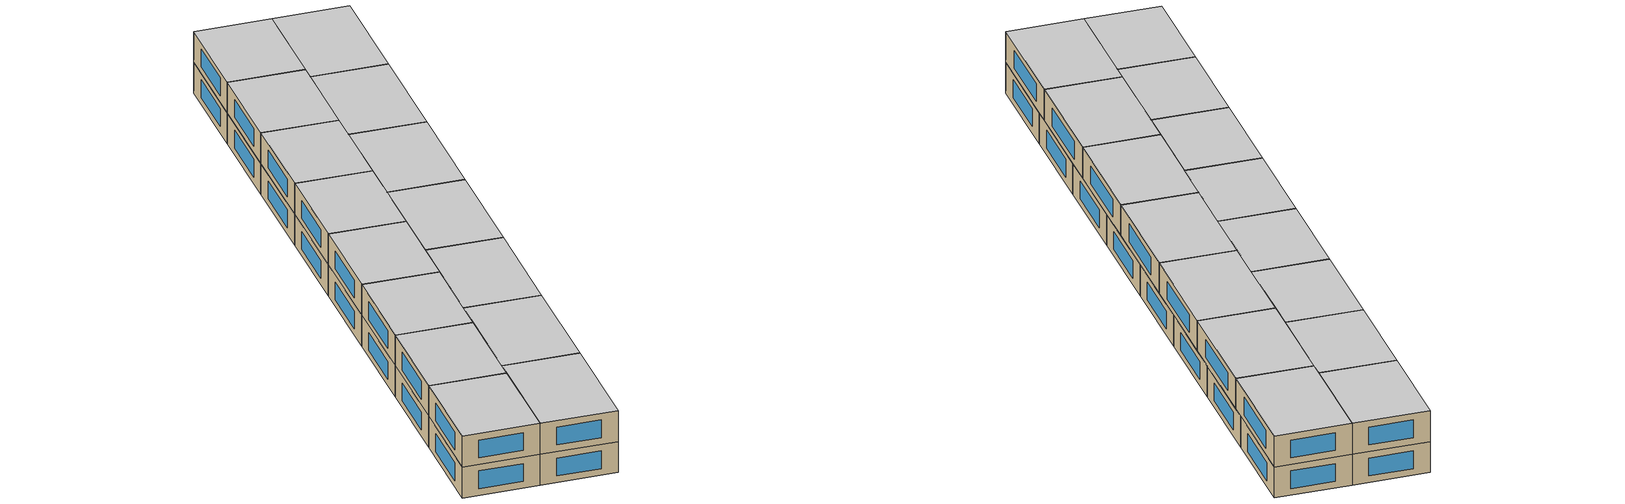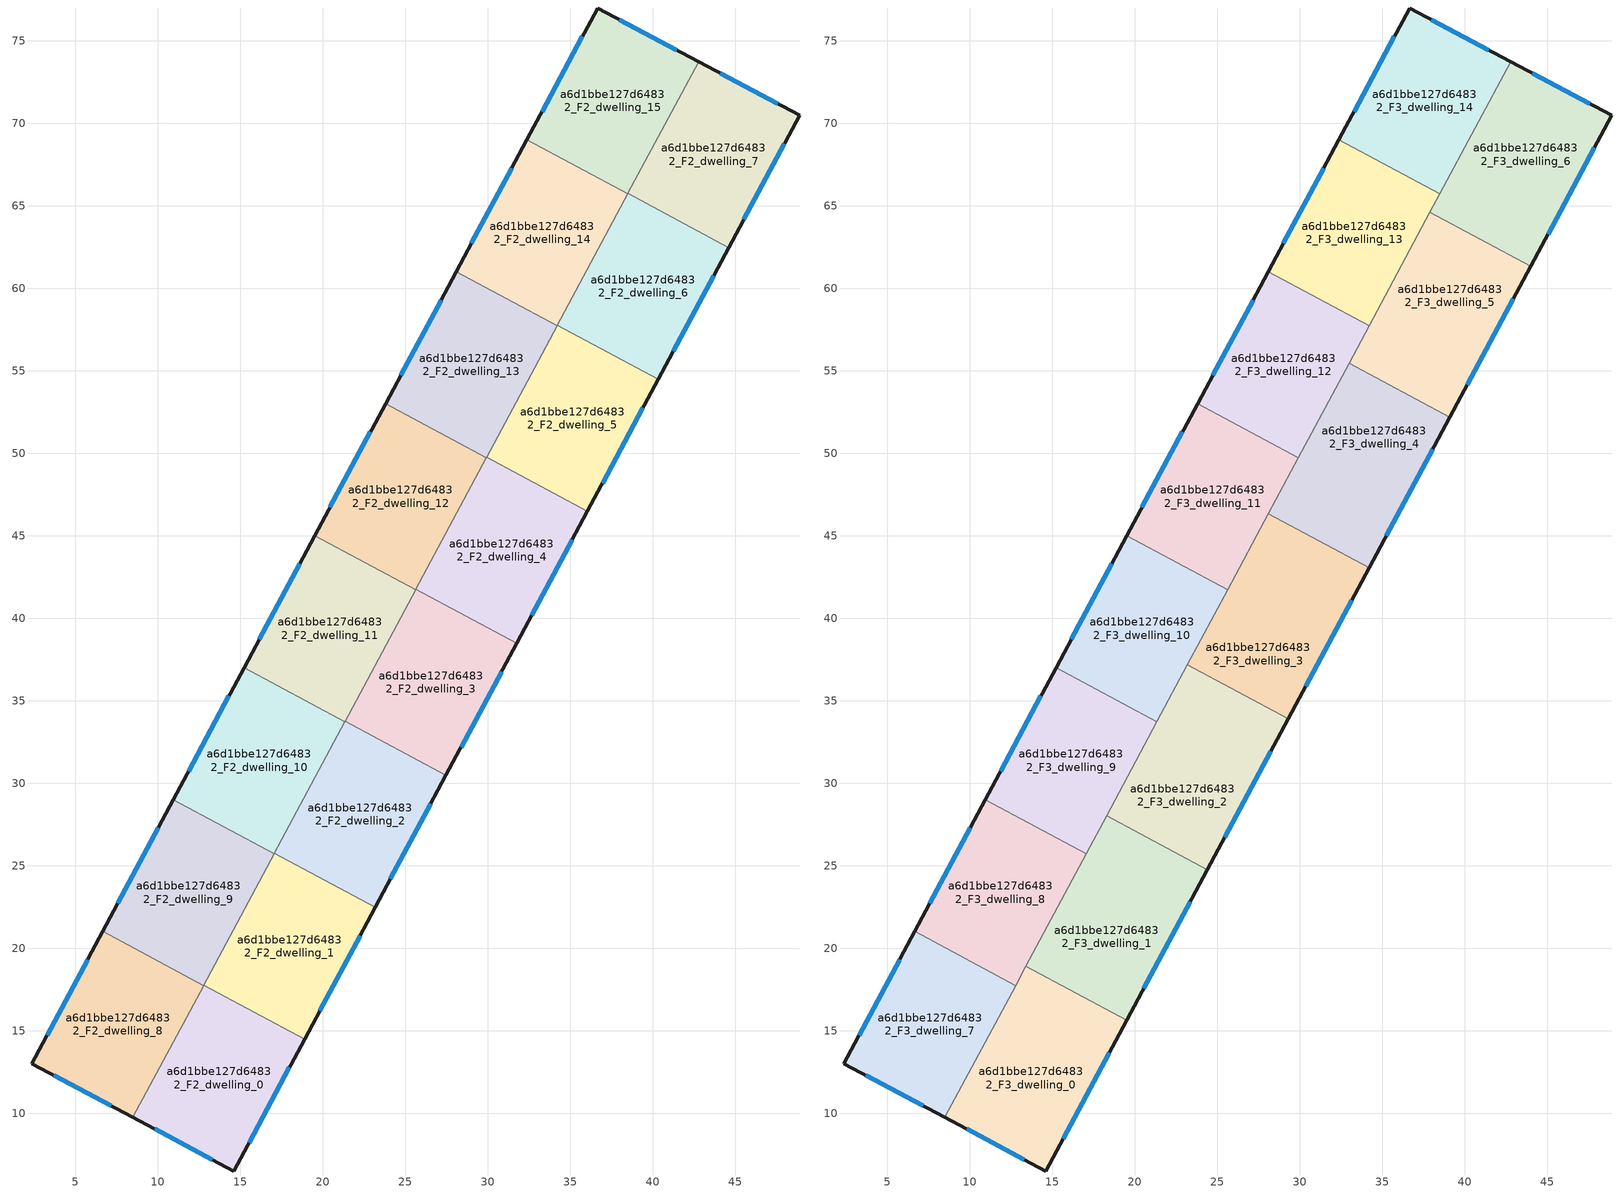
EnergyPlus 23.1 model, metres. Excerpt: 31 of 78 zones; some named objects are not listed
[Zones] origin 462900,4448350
a6d1bbe127d64832_F2_dwelling_0
 floor to a6d1bbe127d64832_F1_dwelling_0 (EU_floor_Construction): 18.89,14.48 14.6,6.49 8.48,9.75 12.77,17.75 z6
 wall outside (EU_wall_Construction): 8.48,9.75 14.6,6.49 18.89,14.48 z6:9
 wall to a6d1bbe127d64832_F2_dwelling_1 (EU_wall_Construction): 18.89,14.48 12.77,17.75 z6:9
 wall to a6d1bbe127d64832_F2_dwelling_8 (EU_wall_Construction): 12.76,17.73 8.48,9.75 z6:9
 wall to a6d1bbe127d64832_F2_dwelling_9 (EU_wall_Construction): 12.77,17.75 12.76,17.73 z6:9
 window (EU_Window_Construction): 15.52,8.2 17.97,12.77 / 9.79,9.05 13.29,7.19 z6.64:8.36
a6d1bbe127d64832_F2_dwelling_1
 floor to a6d1bbe127d64832_F1_dwelling_1 (EU_floor_Construction): 23.17,22.48 18.89,14.48 12.77,17.75 17.06,25.75 z6
 wall outside (EU_wall_Construction): 18.89,14.48 23.17,22.48 z6:9
 wall to a6d1bbe127d64832_F2_dwelling_2 (EU_wall_Construction): 23.17,22.48 17.06,25.75 z6:9
 wall to a6d1bbe127d64832_F2_dwelling_9 (EU_wall_Construction): 17.05,25.73 12.77,17.75 z6:9
 wall to a6d1bbe127d64832_F2_dwelling_10 (EU_wall_Construction): 17.06,25.75 17.05,25.73 z6:9
 window (EU_Window_Construction): 19.8,16.19 22.25,20.77 z6.64:8.36
a6d1bbe127d64832_F2_dwelling_10
 floor to a6d1bbe127d64832_F1_dwelling_10 (EU_floor_Construction): 21.34,33.73 17.05,25.73 10.94,29.01 15.22,37.01 z6
 wall outside (EU_wall_Construction): 15.22,37.01 10.94,29.01 z6:9
 wall to a6d1bbe127d64832_F2_dwelling_9 (EU_wall_Construction): 10.94,29.01 17.05,25.73 z6:9
 wall to a6d1bbe127d64832_F2_dwelling_11 (EU_wall_Construction): 21.34,33.73 15.22,37.01 z6:9
 wall to a6d1bbe127d64832_F2_dwelling_2 (EU_wall_Construction): 17.06,25.75 21.34,33.73 z6:9
 window (EU_Window_Construction): 14.31,35.29 11.86,30.72 z6.64:8.36
a6d1bbe127d64832_F2_dwelling_11
 floor to a6d1bbe127d64832_F1_dwelling_11 (EU_floor_Construction): 25.62,41.73 21.34,33.73 15.22,37.01 19.51,45 z6
 wall outside (EU_wall_Construction): 19.51,45 15.22,37.01 z6:9
 wall to a6d1bbe127d64832_F2_dwelling_12 (EU_wall_Construction): 25.62,41.73 19.51,45 z6:9
 wall to a6d1bbe127d64832_F2_dwelling_3 (EU_wall_Construction): 21.35,33.75 25.62,41.73 z6:9
 wall to a6d1bbe127d64832_F2_dwelling_2 (EU_wall_Construction): 21.34,33.73 21.35,33.75 z6:9
 window (EU_Window_Construction): 18.59,43.29 16.14,38.72 z6.64:8.36
a6d1bbe127d64832_F2_dwelling_12
 floor to a6d1bbe127d64832_F1_dwelling_12 (EU_floor_Construction): 29.91,49.73 25.62,41.73 19.51,45 23.8,53 z6
 wall outside (EU_wall_Construction): 23.8,53 19.51,45 z6:9
 wall to a6d1bbe127d64832_F2_dwelling_13 (EU_wall_Construction): 29.91,49.73 23.8,53 z6:9
 wall to a6d1bbe127d64832_F2_dwelling_4 (EU_wall_Construction): 25.63,41.75 29.91,49.73 z6:9
 wall to a6d1bbe127d64832_F2_dwelling_3 (EU_wall_Construction): 25.62,41.73 25.63,41.75 z6:9
 window (EU_Window_Construction): 22.88,51.29 20.43,46.72 z6.64:8.36
a6d1bbe127d64832_F2_dwelling_13
 floor to a6d1bbe127d64832_F1_dwelling_13 (EU_floor_Construction): 34.19,57.73 29.91,49.73 23.8,53 28.08,61 z6
 wall outside (EU_wall_Construction): 28.08,61 23.8,53 z6:9
 wall to a6d1bbe127d64832_F2_dwelling_14 (EU_wall_Construction): 34.19,57.73 28.08,61 z6:9
 wall to a6d1bbe127d64832_F2_dwelling_5 (EU_wall_Construction): 29.92,49.75 34.19,57.73 z6:9
 wall to a6d1bbe127d64832_F2_dwelling_4 (EU_wall_Construction): 29.91,49.73 29.92,49.75 z6:9
 window (EU_Window_Construction): 27.16,59.29 24.72,54.72 z6.64:8.36
a6d1bbe127d64832_F2_dwelling_14
 floor to a6d1bbe127d64832_F1_dwelling_14 (EU_floor_Construction): 38.48,65.73 34.19,57.73 28.08,61 32.37,69 z6
 wall outside (EU_wall_Construction): 32.37,69 28.08,61 z6:9
 wall to a6d1bbe127d64832_F2_dwelling_15 (EU_wall_Construction): 38.48,65.73 32.37,69 z6:9
 wall to a6d1bbe127d64832_F2_dwelling_6 (EU_wall_Construction): 34.2,57.75 38.48,65.73 z6:9
 wall to a6d1bbe127d64832_F2_dwelling_5 (EU_wall_Construction): 34.19,57.73 34.2,57.75 z6:9
 window (EU_Window_Construction): 31.45,67.29 29,62.72 z6.64:8.36
a6d1bbe127d64832_F2_dwelling_15
 floor to a6d1bbe127d64832_F1_dwelling_15 (EU_floor_Construction): 42.77,73.74 38.48,65.73 32.37,69 36.65,76.99 z6
 wall outside (EU_wall_Construction): 42.77,73.74 36.65,76.99 32.37,69 z6:9
 wall to a6d1bbe127d64832_F2_dwelling_7 (EU_wall_Construction): 38.49,65.75 42.77,73.74 z6:9
 wall to a6d1bbe127d64832_F2_dwelling_6 (EU_wall_Construction): 38.48,65.73 38.49,65.75 z6:9
 window (EU_Window_Construction): 35.73,75.28 33.29,70.71 / 41.46,74.43 37.96,76.29 z6.64:8.36
a6d1bbe127d64832_F2_dwelling_2
 floor to a6d1bbe127d64832_F1_dwelling_2 (EU_floor_Construction): 27.46,30.48 23.17,22.48 17.06,25.75 21.35,33.75 z6
 wall outside (EU_wall_Construction): 23.17,22.48 27.46,30.48 z6:9
 wall to a6d1bbe127d64832_F2_dwelling_3 (EU_wall_Construction): 27.46,30.48 21.35,33.75 z6:9
 window (EU_Window_Construction): 24.09,24.19 26.54,28.76 z6.64:8.36
a6d1bbe127d64832_F2_dwelling_3
 floor to a6d1bbe127d64832_F1_dwelling_3 (EU_floor_Construction): 31.74,38.48 27.46,30.48 21.35,33.75 25.63,41.75 z6
 wall outside (EU_wall_Construction): 27.46,30.48 31.74,38.48 z6:9
 wall to a6d1bbe127d64832_F2_dwelling_4 (EU_wall_Construction): 31.74,38.48 25.63,41.75 z6:9
 window (EU_Window_Construction): 28.38,32.19 30.83,36.76 z6.64:8.36
 ceiling adiabatic (EU_roof_Construction): 27.46,30.48 29.29,33.91 23.18,37.18 21.35,33.75 z9
a6d1bbe127d64832_F2_dwelling_4
 floor to a6d1bbe127d64832_F1_dwelling_4 (EU_floor_Construction): 36.03,46.47 31.74,38.48 25.63,41.75 29.92,49.75 z6
 wall outside (EU_wall_Construction): 31.74,38.48 36.03,46.47 z6:9
 wall to a6d1bbe127d64832_F2_dwelling_5 (EU_wall_Construction): 36.03,46.47 29.92,49.75 z6:9
 window (EU_Window_Construction): 32.66,40.19 35.11,44.76 z6.64:8.36
a6d1bbe127d64832_F2_dwelling_5
 floor to a6d1bbe127d64832_F1_dwelling_5 (EU_floor_Construction): 40.32,54.47 36.03,46.47 29.92,49.75 34.21,57.75 z6
 wall outside (EU_wall_Construction): 36.03,46.47 40.32,54.47 z6:9
 wall to a6d1bbe127d64832_F2_dwelling_6 (EU_wall_Construction): 40.32,54.47 34.21,57.75 z6:9
 window (EU_Window_Construction): 36.95,48.19 39.4,52.76 z6.64:8.36
a6d1bbe127d64832_F2_dwelling_6
 floor to a6d1bbe127d64832_F1_dwelling_6 (EU_floor_Construction): 44.6,62.47 40.32,54.47 34.21,57.75 38.49,65.75 z6
 wall outside (EU_wall_Construction): 40.32,54.47 44.6,62.47 z6:9
 wall to a6d1bbe127d64832_F2_dwelling_7 (EU_wall_Construction): 44.6,62.47 38.49,65.75 z6:9
 window (EU_Window_Construction): 41.23,56.19 43.68,60.76 z6.64:8.36
a6d1bbe127d64832_F2_dwelling_7
 floor to a6d1bbe127d64832_F1_dwelling_7 (EU_floor_Construction): 48.89,70.48 44.6,62.47 38.49,65.75 42.77,73.74 z6
 wall outside (EU_wall_Construction): 44.6,62.47 48.89,70.48 42.77,73.74 z6:9
 window (EU_Window_Construction): 47.58,71.18 44.08,73.04 / 45.52,64.19 47.97,68.77 z6.64:8.36
a6d1bbe127d64832_F2_dwelling_8
 floor to a6d1bbe127d64832_F1_dwelling_8 (EU_floor_Construction): 12.76,17.74 8.48,9.75 2.36,13 6.65,21.01 z6
 wall outside (EU_wall_Construction): 6.65,21.01 2.36,13 8.48,9.75 z6:9
 wall to a6d1bbe127d64832_F2_dwelling_9 (EU_wall_Construction): 12.76,17.74 6.65,21.01 z6:9
 window (EU_Window_Construction): 3.67,12.3 7.17,10.44 / 5.73,19.29 3.28,14.72 z6.64:8.36
a6d1bbe127d64832_F2_dwelling_9
 floor to a6d1bbe127d64832_F1_dwelling_9 (EU_floor_Construction): 17.05,25.73 12.76,17.74 6.65,21.01 10.94,29.01 z6
 wall outside (EU_wall_Construction): 10.94,29.01 6.65,21.01 z6:9
 window (EU_Window_Construction): 10.02,27.29 7.57,22.72 z6.64:8.36
a6d1bbe127d64832_F3_dwelling_0
 floor to a6d1bbe127d64832_F2_dwelling_0 (EU_floor_Construction): 18.88,14.48 14.6,6.49 8.48,9.75 12.77,17.75 z9
 floor to a6d1bbe127d64832_F2_dwelling_1 (EU_floor_Construction): 19.5,15.62 18.88,14.48 12.77,17.75 13.39,18.9 z9
 wall outside (EU_wall_Construction): 8.48,9.75 14.6,6.49 19.5,15.62 z9:12
 wall to a6d1bbe127d64832_F3_dwelling_1 (EU_wall_Construction): 19.5,15.62 13.39,18.9 z9:12
 wall to a6d1bbe127d64832_F3_dwelling_7 (EU_wall_Construction): 12.76,17.74 8.48,9.75 z9:12
 wall to a6d1bbe127d64832_F3_dwelling_8 (EU_wall_Construction): 13.39,18.9 12.76,17.74 z9:12
 window (EU_Window_Construction): 15.65,8.45 18.45,13.67 / 9.79,9.05 13.29,7.19 z9.64:11.36
 ceiling to a6d1bbe127d64832_F4_dwelling_0 (EU_floor_Construction): 14.6,6.49 19.5,15.62 13.39,18.9 8.48,9.75 z12
a6d1bbe127d64832_F3_dwelling_1
 floor to a6d1bbe127d64832_F2_dwelling_1 (EU_floor_Construction): 23.17,22.48 19.5,15.62 13.39,18.9 17.06,25.75 z9
 floor to a6d1bbe127d64832_F2_dwelling_2 (EU_floor_Construction): 24.4,24.77 23.17,22.48 17.06,25.75 18.28,28.04 z9
 wall outside (EU_wall_Construction): 19.5,15.62 24.4,24.76 z9:12
 wall to a6d1bbe127d64832_F3_dwelling_2 (EU_wall_Construction): 24.4,24.76 18.28,28.04 z9:12
 wall to a6d1bbe127d64832_F3_dwelling_8 (EU_wall_Construction): 17.05,25.73 13.39,18.9 z9:12
 wall to a6d1bbe127d64832_F3_dwelling_9 (EU_wall_Construction): 18.28,28.04 17.05,25.73 z9:12
 window (EU_Window_Construction): 20.55,17.58 23.35,22.81 z9.64:11.36
 ceiling to a6d1bbe127d64832_F4_dwelling_1 (EU_floor_Construction): 19.5,15.62 24.4,24.76 18.28,28.04 13.39,18.9 z12
a6d1bbe127d64832_F3_dwelling_10
 floor to a6d1bbe127d64832_F2_dwelling_11 (EU_floor_Construction): 25.62,41.73 21.34,33.73 15.22,37.01 19.51,45 z9
 wall outside (EU_wall_Construction): 19.51,45 15.22,37.01 z9:12
 wall to a6d1bbe127d64832_F3_dwelling_9 (EU_wall_Construction): 15.22,37.01 21.34,33.73 z9:12
 wall to a6d1bbe127d64832_F3_dwelling_11 (EU_wall_Construction): 25.62,41.73 19.51,45 z9:12
 wall to a6d1bbe127d64832_F3_dwelling_3 (EU_wall_Construction): 23.18,37.18 25.62,41.73 z9:12
 wall to a6d1bbe127d64832_F3_dwelling_2 (EU_wall_Construction): 21.34,33.73 23.18,37.18 z9:12
 window (EU_Window_Construction): 18.59,43.29 16.14,38.72 z9.64:11.36
 ceiling to a6d1bbe127d64832_F4_dwelling_10 (EU_floor_Construction): 21.34,33.73 25.62,41.73 19.51,45 15.22,37.01 z12
a6d1bbe127d64832_F3_dwelling_11
 floor to a6d1bbe127d64832_F2_dwelling_12 (EU_floor_Construction): 29.91,49.73 25.62,41.73 19.51,45 23.8,53 z9
 wall outside (EU_wall_Construction): 23.8,53 19.51,45 z9:12
 wall to a6d1bbe127d64832_F3_dwelling_12 (EU_wall_Construction): 29.91,49.73 23.8,53 z9:12
 wall to a6d1bbe127d64832_F3_dwelling_4 (EU_wall_Construction): 28.08,46.32 29.91,49.73 z9:12
 wall to a6d1bbe127d64832_F3_dwelling_3 (EU_wall_Construction): 25.62,41.73 28.08,46.32 z9:12
 window (EU_Window_Construction): 22.88,51.29 20.43,46.72 z9.64:11.36
 ceiling to a6d1bbe127d64832_F4_dwelling_11 (EU_floor_Construction): 25.62,41.73 29.91,49.73 23.8,53 19.51,45 z12
a6d1bbe127d64832_F3_dwelling_12
 floor to a6d1bbe127d64832_F2_dwelling_13 (EU_floor_Construction): 34.19,57.73 29.91,49.73 23.8,53 28.08,61 z9
 wall outside (EU_wall_Construction): 28.08,61 23.8,53 z9:12
 wall to a6d1bbe127d64832_F3_dwelling_13 (EU_wall_Construction): 34.19,57.73 28.08,61 z9:12
 wall to a6d1bbe127d64832_F3_dwelling_5 (EU_wall_Construction): 32.98,55.46 34.19,57.73 z9:12
 wall to a6d1bbe127d64832_F3_dwelling_4 (EU_wall_Construction): 29.91,49.73 32.98,55.46 z9:12
 window (EU_Window_Construction): 27.16,59.29 24.72,54.72 z9.64:11.36
 ceiling to a6d1bbe127d64832_F4_dwelling_12 (EU_floor_Construction): 29.91,49.73 34.19,57.73 28.08,61 23.8,53 z12
a6d1bbe127d64832_F3_dwelling_13
 floor to a6d1bbe127d64832_F2_dwelling_14 (EU_floor_Construction): 38.48,65.73 34.19,57.73 28.08,61 32.37,69 z9
 wall outside (EU_wall_Construction): 32.37,69 28.08,61 z9:12
 wall to a6d1bbe127d64832_F3_dwelling_14 (EU_wall_Construction): 38.48,65.73 32.37,69 z9:12
 wall to a6d1bbe127d64832_F3_dwelling_6 (EU_wall_Construction): 37.88,64.6 38.48,65.73 z9:12
 wall to a6d1bbe127d64832_F3_dwelling_5 (EU_wall_Construction): 34.19,57.73 37.88,64.6 z9:12
 window (EU_Window_Construction): 31.45,67.29 29,62.72 z9.64:11.36
 ceiling to a6d1bbe127d64832_F4_dwelling_13 (EU_floor_Construction): 34.19,57.73 38.48,65.73 32.37,69 28.08,61 z12
a6d1bbe127d64832_F3_dwelling_14
 floor to a6d1bbe127d64832_F2_dwelling_15 (EU_floor_Construction): 42.77,73.74 38.48,65.73 32.37,69 36.65,76.99 z9
 wall outside (EU_wall_Construction): 42.77,73.74 36.65,76.99 32.37,69 z9:12
 wall to a6d1bbe127d64832_F3_dwelling_6 (EU_wall_Construction): 38.48,65.73 42.77,73.74 z9:12
 window (EU_Window_Construction): 35.73,75.28 33.29,70.71 / 41.46,74.43 37.96,76.29 z9.64:11.36
 ceiling to a6d1bbe127d64832_F4_dwelling_14 (EU_floor_Construction): 38.48,65.73 42.77,73.74 36.65,76.99 32.37,69 z12
a6d1bbe127d64832_F3_dwelling_2
 floor to a6d1bbe127d64832_F2_dwelling_2 (EU_floor_Construction): 27.46,30.48 24.4,24.77 18.28,28.04 21.35,33.75 z9
 floor adiabatic (EU_floor_Construction): 29.29,33.91 27.46,30.48 21.35,33.75 18.28,28.04 23.18,37.18 z9
 wall outside (EU_wall_Construction): 24.4,24.76 29.29,33.91 z9:12
 wall to a6d1bbe127d64832_F3_dwelling_3 (EU_wall_Construction): 29.29,33.91 23.18,37.18 z9:12
 wall to a6d1bbe127d64832_F3_dwelling_9 (EU_wall_Construction): 21.34,33.73 18.28,28.04 z9:12
 window (EU_Window_Construction): 25.45,26.72 28.24,31.95 z9.64:11.36
 ceiling to a6d1bbe127d64832_F4_dwelling_2 (EU_floor_Construction): 24.4,24.76 29.29,33.91 23.18,37.18 18.28,28.04 z12
a6d1bbe127d64832_F3_dwelling_3
 floor to a6d1bbe127d64832_F2_dwelling_3 (EU_floor_Construction): 31.74,38.48 29.29,33.91 23.18,37.18 25.63,41.75 z9
 floor to a6d1bbe127d64832_F2_dwelling_4 (EU_floor_Construction): 34.19,43.05 31.74,38.48 25.63,41.75 28.08,46.32 z9
 wall outside (EU_wall_Construction): 29.29,33.91 34.19,43.05 z9:12
 wall to a6d1bbe127d64832_F3_dwelling_4 (EU_wall_Construction): 34.19,43.05 28.08,46.32 z9:12
 window (EU_Window_Construction): 30.34,35.86 33.14,41.09 z9.64:11.36
 ceiling to a6d1bbe127d64832_F4_dwelling_3 (EU_floor_Construction): 29.29,33.91 34.19,43.05 28.08,46.32 23.18,37.18 z12
a6d1bbe127d64832_F3_dwelling_4
 floor to a6d1bbe127d64832_F2_dwelling_4 (EU_floor_Construction): 36.03,46.48 34.19,43.05 28.08,46.32 29.92,49.75 z9
 floor to a6d1bbe127d64832_F2_dwelling_5 (EU_floor_Construction): 39.09,52.19 36.03,46.48 29.92,49.75 32.98,55.46 z9
 wall outside (EU_wall_Construction): 34.19,43.05 39.09,52.19 z9:12
 wall to a6d1bbe127d64832_F3_dwelling_5 (EU_wall_Construction): 39.09,52.19 32.98,55.46 z9:12
 window (EU_Window_Construction): 35.24,45 38.04,50.23 z9.64:11.36
 ceiling to a6d1bbe127d64832_F4_dwelling_4 (EU_floor_Construction): 34.19,43.05 39.09,52.19 32.98,55.46 28.08,46.32 z12
a6d1bbe127d64832_F3_dwelling_5
 floor to a6d1bbe127d64832_F2_dwelling_6 (EU_floor_Construction): 43.99,61.33 40.32,54.47 34.21,57.75 37.88,64.6 z9
 floor to a6d1bbe127d64832_F2_dwelling_5 (EU_floor_Construction): 40.32,54.47 39.09,52.19 32.98,55.46 34.21,57.75 z9
 wall outside (EU_wall_Construction): 39.09,52.19 43.99,61.33 z9:12
 wall to a6d1bbe127d64832_F3_dwelling_6 (EU_wall_Construction): 43.99,61.33 37.88,64.6 z9:12
 window (EU_Window_Construction): 40.14,54.15 42.94,59.37 z9.64:11.36
 ceiling to a6d1bbe127d64832_F4_dwelling_5 (EU_floor_Construction): 39.09,52.19 43.99,61.33 37.88,64.6 32.98,55.46 z12
a6d1bbe127d64832_F3_dwelling_6
 floor to a6d1bbe127d64832_F2_dwelling_7 (EU_floor_Construction): 48.89,70.48 44.6,62.47 38.49,65.75 42.77,73.74 z9
 floor to a6d1bbe127d64832_F2_dwelling_6 (EU_floor_Construction): 44.6,62.47 43.99,61.33 37.88,64.6 38.49,65.75 z9
 wall outside (EU_wall_Construction): 43.99,61.33 48.89,70.48 42.77,73.74 z9:12
 window (EU_Window_Construction): 47.58,71.18 44.08,73.04 / 45.04,63.29 47.84,68.52 z9.64:11.36
 ceiling to a6d1bbe127d64832_F4_dwelling_6 (EU_floor_Construction): 43.99,61.33 48.89,70.48 42.77,73.74 37.88,64.6 z12
a6d1bbe127d64832_F3_dwelling_7
 floor to a6d1bbe127d64832_F2_dwelling_8 (EU_floor_Construction): 12.76,17.74 8.48,9.75 2.36,13 6.65,21.01 z9
 wall outside (EU_wall_Construction): 6.65,21.01 2.36,13 8.48,9.75 z9:12
 wall to a6d1bbe127d64832_F3_dwelling_8 (EU_wall_Construction): 12.76,17.74 6.65,21.01 z9:12
 window (EU_Window_Construction): 3.67,12.3 7.17,10.44 / 5.73,19.29 3.28,14.72 z9.64:11.36
 ceiling to a6d1bbe127d64832_F4_dwelling_7 (EU_floor_Construction): 8.48,9.75 12.76,17.74 6.65,21.01 2.36,13 z12
a6d1bbe127d64832_F3_dwelling_8
 floor to a6d1bbe127d64832_F2_dwelling_9 (EU_floor_Construction): 17.05,25.73 12.76,17.74 6.65,21.01 10.94,29.01 z9
 wall outside (EU_wall_Construction): 10.94,29.01 6.65,21.01 z9:12
 wall to a6d1bbe127d64832_F3_dwelling_9 (EU_wall_Construction): 17.05,25.73 10.94,29.01 z9:12
 window (EU_Window_Construction): 10.02,27.29 7.57,22.72 z9.64:11.36
 ceiling to a6d1bbe127d64832_F4_dwelling_8 (EU_floor_Construction): 12.76,17.74 17.05,25.73 10.94,29.01 6.65,21.01 z12
a6d1bbe127d64832_F3_dwelling_9
 floor to a6d1bbe127d64832_F2_dwelling_10 (EU_floor_Construction): 21.34,33.73 17.05,25.73 10.94,29.01 15.22,37.01 z9
 wall outside (EU_wall_Construction): 15.22,37.01 10.94,29.01 z9:12
 window (EU_Window_Construction): 14.31,35.29 11.86,30.72 z9.64:11.36
 ceiling to a6d1bbe127d64832_F4_dwelling_9 (EU_floor_Construction): 17.05,25.73 21.34,33.73 15.22,37.01 10.94,29.01 z12
[Building]
EU S2 Campaign: North Axis=0; Terrain=City; Solar Distribution=FullExterior
[Site:Location]
Yerevan-Zvartnots.Intl.AP: Latitude=40.15; Longitude=44.383; Time Zone=4; Elevation=854
[SizingPeriod:WeatherFileDays]
AnnualSizingPeriod: Begin Month=1; Begin Day of Month=1; End Month=12; End Day of Month=31; Day of Week for Start Day=Monday; Use Weather File Daylight Saving Period=No; Use Weather File Rain and Snow Indicators=No
[MATERIAL]
EU_InternalMass_Material: Roughness=MediumRough; Thickness=0.1; Conductivity=1; Density=1800; Specific Heat=900; Thermal Absorptance=0.9; Solar Absorptance=0.7; Visible Absorptance=0.7
[MATERIAL:NOMASS] Roughness=MediumRough; Thermal Absorptance=0.9; Solar Absorptance=0.7; Visible Absorptance=0.7
Name | Thermal Resistance
EU_wall_NoMass | 1.05043
EU_roof_NoMass | 1.45357
EU_floor_NoMass | 0.478065
[WINDOWMATERIAL:SIMPLEGLAZINGSYSTEM]
EU_Window_SimpleGlazing: UFactor=2.5566; Solar Heat Gain Coefficient=0.75; Visible Transmittance=0.75
[CONSTRUCTION]
EU_wall_Construction: EU_wall_NoMass
EU_roof_Construction: EU_roof_NoMass
EU_floor_Construction: EU_floor_NoMass
EU_Window_Construction: EU_Window_SimpleGlazing
EU_InternalMass_Construction: EU_InternalMass_Material
[ZONE] Type=1; Multiplier=1; Ceiling Height=autocalculate; Floor Area=autocalculate; Part of Total Floor Area=Yes
Name | Volume
a6d1bbe127d64832_F2_dwelling_0 | 188.748
a6d1bbe127d64832_F3_dwelling_0 | 215.715
a6d1bbe127d64832_F2_dwelling_1; a6d1bbe127d64832_F3_dwelling_12; a6d1bbe127d64832_F2_dwelling_13 | 188.755
a6d1bbe127d64832_F3_dwelling_1; a6d1bbe127d64832_F3_dwelling_3 | 215.717
a6d1bbe127d64832_F2_dwelling_10; a6d1bbe127d64832_F3_dwelling_11; a6d1bbe127d64832_F2_dwelling_12; a6d1bbe127d64832_F3_dwelling_9 | 188.773
a6d1bbe127d64832_F3_dwelling_10; a6d1bbe127d64832_F2_dwelling_11 | 188.761
a6d1bbe127d64832_F3_dwelling_13; a6d1bbe127d64832_F2_dwelling_14 | 188.772
a6d1bbe127d64832_F3_dwelling_14; a6d1bbe127d64832_F2_dwelling_15 | 188.753
a6d1bbe127d64832_F2_dwelling_2 | 188.732
a6d1bbe127d64832_F3_dwelling_2 | 215.69
a6d1bbe127d64832_F2_dwelling_3 | 188.736
a6d1bbe127d64832_F2_dwelling_4 | 188.724
a6d1bbe127d64832_F3_dwelling_4 | 215.696
a6d1bbe127d64832_F2_dwelling_5 | 188.743
a6d1bbe127d64832_F3_dwelling_5 | 215.698
a6d1bbe127d64832_F2_dwelling_6 | 188.733
a6d1bbe127d64832_F3_dwelling_6 | 215.699
a6d1bbe127d64832_F2_dwelling_7 | 188.731
a6d1bbe127d64832_F3_dwelling_7; a6d1bbe127d64832_F2_dwelling_8 | 188.764
a6d1bbe127d64832_F3_dwelling_8; a6d1bbe127d64832_F2_dwelling_9 | 188.737
[INTERNALMASS] Construction=EU_InternalMass_Construction
Name | Zone or ZoneList | Surface Area
a6d1bbe127d64832_F2_dwelling_0_EU_InternalMass | a6d1bbe127d64832_F2_dwelling_0 | 62.9161
a6d1bbe127d64832_F2_dwelling_1_EU_InternalMass | a6d1bbe127d64832_F2_dwelling_1 | 62.9185
a6d1bbe127d64832_F2_dwelling_2_EU_InternalMass | a6d1bbe127d64832_F2_dwelling_2 | 62.911
a6d1bbe127d64832_F2_dwelling_3_EU_InternalMass | a6d1bbe127d64832_F2_dwelling_3 | 62.9119
a6d1bbe127d64832_F2_dwelling_4_EU_InternalMass | a6d1bbe127d64832_F2_dwelling_4 | 62.9081
a6d1bbe127d64832_F2_dwelling_5_EU_InternalMass | a6d1bbe127d64832_F2_dwelling_5 | 62.9143
a6d1bbe127d64832_F2_dwelling_6_EU_InternalMass | a6d1bbe127d64832_F2_dwelling_6 | 62.911
a6d1bbe127d64832_F2_dwelling_7_EU_InternalMass | a6d1bbe127d64832_F2_dwelling_7 | 62.9105
a6d1bbe127d64832_F2_dwelling_8_EU_InternalMass | a6d1bbe127d64832_F2_dwelling_8 | 62.9213
a6d1bbe127d64832_F2_dwelling_9_EU_InternalMass | a6d1bbe127d64832_F2_dwelling_9 | 62.9124
a6d1bbe127d64832_F2_dwelling_10_EU_InternalMass | a6d1bbe127d64832_F2_dwelling_10 | 62.9242
a6d1bbe127d64832_F2_dwelling_11_EU_InternalMass | a6d1bbe127d64832_F2_dwelling_11 | 62.9204
a6d1bbe127d64832_F2_dwelling_12_EU_InternalMass | a6d1bbe127d64832_F2_dwelling_12 | 62.9242
a6d1bbe127d64832_F2_dwelling_13_EU_InternalMass | a6d1bbe127d64832_F2_dwelling_13 | 62.9185
a6d1bbe127d64832_F2_dwelling_14_EU_InternalMass | a6d1bbe127d64832_F2_dwelling_14 | 62.9242
a6d1bbe127d64832_F2_dwelling_15_EU_InternalMass | a6d1bbe127d64832_F2_dwelling_15 | 62.9176
a6d1bbe127d64832_F3_dwelling_0_EU_InternalMass | a6d1bbe127d64832_F3_dwelling_0 | 71.9051
a6d1bbe127d64832_F3_dwelling_1_EU_InternalMass | a6d1bbe127d64832_F3_dwelling_1 | 71.9055
a6d1bbe127d64832_F3_dwelling_2_EU_InternalMass | a6d1bbe127d64832_F3_dwelling_2 | 71.8967
a6d1bbe127d64832_F3_dwelling_3_EU_InternalMass | a6d1bbe127d64832_F3_dwelling_3 | 71.9055
a6d1bbe127d64832_F3_dwelling_4_EU_InternalMass | a6d1bbe127d64832_F3_dwelling_4 | 71.8987
a6d1bbe127d64832_F3_dwelling_5_EU_InternalMass | a6d1bbe127d64832_F3_dwelling_5 | 71.8993
a6d1bbe127d64832_F3_dwelling_6_EU_InternalMass | a6d1bbe127d64832_F3_dwelling_6 | 71.8996
a6d1bbe127d64832_F3_dwelling_7_EU_InternalMass | a6d1bbe127d64832_F3_dwelling_7 | 62.9213
a6d1bbe127d64832_F3_dwelling_8_EU_InternalMass | a6d1bbe127d64832_F3_dwelling_8 | 62.9124
a6d1bbe127d64832_F3_dwelling_9_EU_InternalMass | a6d1bbe127d64832_F3_dwelling_9 | 62.9242
a6d1bbe127d64832_F3_dwelling_10_EU_InternalMass | a6d1bbe127d64832_F3_dwelling_10 | 62.9204
a6d1bbe127d64832_F3_dwelling_11_EU_InternalMass | a6d1bbe127d64832_F3_dwelling_11 | 62.9242
a6d1bbe127d64832_F3_dwelling_12_EU_InternalMass | a6d1bbe127d64832_F3_dwelling_12 | 62.9185
a6d1bbe127d64832_F3_dwelling_13_EU_InternalMass | a6d1bbe127d64832_F3_dwelling_13 | 62.9242
a6d1bbe127d64832_F3_dwelling_14_EU_InternalMass | a6d1bbe127d64832_F3_dwelling_14 | 62.9176
[OTHEREQUIPMENT] Fuel Type=Electricity; Design Level Calculation Method=Watts/Area; Power per Zone Floor Area=1; Fraction Latent=0; Fraction Radiant=0; Fraction Lost=0; Carbon Dioxide Generation Rate=0; EndUse Subcategory=EU_Step8_InternalGains
Name | Zone or ZoneList or Space or SpaceList | Schedule
EU_Step8_InternalGain_a6d1bbe127d64832_F2_dwelling_0_f000 | a6d1bbe127d64832_F2_dwelling_0 | EU_Step8_GainSchedule_a6d1bbe127d64832_F2_dwelling_0_f000
EU_Step8_InternalGain_a6d1bbe127d64832_F2_dwelling_1_f000 | a6d1bbe127d64832_F2_dwelling_1 | EU_Step8_GainSchedule_a6d1bbe127d64832_F2_dwelling_1_f000
EU_Step8_InternalGain_a6d1bbe127d64832_F2_dwelling_2_f000 | a6d1bbe127d64832_F2_dwelling_2 | EU_Step8_GainSchedule_a6d1bbe127d64832_F2_dwelling_2_f000
EU_Step8_InternalGain_a6d1bbe127d64832_F2_dwelling_3_f000 | a6d1bbe127d64832_F2_dwelling_3 | EU_Step8_GainSchedule_a6d1bbe127d64832_F2_dwelling_3_f000
EU_Step8_InternalGain_a6d1bbe127d64832_F2_dwelling_4_f000 | a6d1bbe127d64832_F2_dwelling_4 | EU_Step8_GainSchedule_a6d1bbe127d64832_F2_dwelling_4_f000
EU_Step8_InternalGain_a6d1bbe127d64832_F2_dwelling_5_f000 | a6d1bbe127d64832_F2_dwelling_5 | EU_Step8_GainSchedule_a6d1bbe127d64832_F2_dwelling_5_f000
EU_Step8_InternalGain_a6d1bbe127d64832_F2_dwelling_6_f000 | a6d1bbe127d64832_F2_dwelling_6 | EU_Step8_GainSchedule_a6d1bbe127d64832_F2_dwelling_6_f000
EU_Step8_InternalGain_a6d1bbe127d64832_F2_dwelling_7_f000 | a6d1bbe127d64832_F2_dwelling_7 | EU_Step8_GainSchedule_a6d1bbe127d64832_F2_dwelling_7_f000
EU_Step8_InternalGain_a6d1bbe127d64832_F2_dwelling_8_f000 | a6d1bbe127d64832_F2_dwelling_8 | EU_Step8_GainSchedule_a6d1bbe127d64832_F2_dwelling_8_f000
EU_Step8_InternalGain_a6d1bbe127d64832_F2_dwelling_9_f000 | a6d1bbe127d64832_F2_dwelling_9 | EU_Step8_GainSchedule_a6d1bbe127d64832_F2_dwelling_9_f000
EU_Step8_InternalGain_a6d1bbe127d64832_F2_dwelling_10_f000 | a6d1bbe127d64832_F2_dwelling_10 | EU_Step8_GainSchedule_a6d1bbe127d64832_F2_dwelling_10_f000
EU_Step8_InternalGain_a6d1bbe127d64832_F2_dwelling_11_f000 | a6d1bbe127d64832_F2_dwelling_11 | EU_Step8_GainSchedule_a6d1bbe127d64832_F2_dwelling_11_f000
EU_Step8_InternalGain_a6d1bbe127d64832_F2_dwelling_12_f000 | a6d1bbe127d64832_F2_dwelling_12 | EU_Step8_GainSchedule_a6d1bbe127d64832_F2_dwelling_12_f000
EU_Step8_InternalGain_a6d1bbe127d64832_F2_dwelling_13_f000 | a6d1bbe127d64832_F2_dwelling_13 | EU_Step8_GainSchedule_a6d1bbe127d64832_F2_dwelling_13_f000
EU_Step8_InternalGain_a6d1bbe127d64832_F2_dwelling_14_f000 | a6d1bbe127d64832_F2_dwelling_14 | EU_Step8_GainSchedule_a6d1bbe127d64832_F2_dwelling_14_f000
EU_Step8_InternalGain_a6d1bbe127d64832_F2_dwelling_15_f000 | a6d1bbe127d64832_F2_dwelling_15 | EU_Step8_GainSchedule_a6d1bbe127d64832_F2_dwelling_15_f000
EU_Step8_InternalGain_a6d1bbe127d64832_F3_dwelling_0_f000 | a6d1bbe127d64832_F3_dwelling_0 | EU_Step8_GainSchedule_a6d1bbe127d64832_F3_dwelling_0_f000
EU_Step8_InternalGain_a6d1bbe127d64832_F3_dwelling_1_f000 | a6d1bbe127d64832_F3_dwelling_1 | EU_Step8_GainSchedule_a6d1bbe127d64832_F3_dwelling_1_f000
EU_Step8_InternalGain_a6d1bbe127d64832_F3_dwelling_2_f000 | a6d1bbe127d64832_F3_dwelling_2 | EU_Step8_GainSchedule_a6d1bbe127d64832_F3_dwelling_2_f000
EU_Step8_InternalGain_a6d1bbe127d64832_F3_dwelling_3_f000 | a6d1bbe127d64832_F3_dwelling_3 | EU_Step8_GainSchedule_a6d1bbe127d64832_F3_dwelling_3_f000
EU_Step8_InternalGain_a6d1bbe127d64832_F3_dwelling_4_f000 | a6d1bbe127d64832_F3_dwelling_4 | EU_Step8_GainSchedule_a6d1bbe127d64832_F3_dwelling_4_f000
EU_Step8_InternalGain_a6d1bbe127d64832_F3_dwelling_5_f000 | a6d1bbe127d64832_F3_dwelling_5 | EU_Step8_GainSchedule_a6d1bbe127d64832_F3_dwelling_5_f000
EU_Step8_InternalGain_a6d1bbe127d64832_F3_dwelling_6_f000 | a6d1bbe127d64832_F3_dwelling_6 | EU_Step8_GainSchedule_a6d1bbe127d64832_F3_dwelling_6_f000
EU_Step8_InternalGain_a6d1bbe127d64832_F3_dwelling_7_f000 | a6d1bbe127d64832_F3_dwelling_7 | EU_Step8_GainSchedule_a6d1bbe127d64832_F3_dwelling_7_f000
EU_Step8_InternalGain_a6d1bbe127d64832_F3_dwelling_8_f000 | a6d1bbe127d64832_F3_dwelling_8 | EU_Step8_GainSchedule_a6d1bbe127d64832_F3_dwelling_8_f000
EU_Step8_InternalGain_a6d1bbe127d64832_F3_dwelling_9_f000 | a6d1bbe127d64832_F3_dwelling_9 | EU_Step8_GainSchedule_a6d1bbe127d64832_F3_dwelling_9_f000
EU_Step8_InternalGain_a6d1bbe127d64832_F3_dwelling_10_f000 | a6d1bbe127d64832_F3_dwelling_10 | EU_Step8_GainSchedule_a6d1bbe127d64832_F3_dwelling_10_f000
EU_Step8_InternalGain_a6d1bbe127d64832_F3_dwelling_11_f000 | a6d1bbe127d64832_F3_dwelling_11 | EU_Step8_GainSchedule_a6d1bbe127d64832_F3_dwelling_11_f000
EU_Step8_InternalGain_a6d1bbe127d64832_F3_dwelling_12_f000 | a6d1bbe127d64832_F3_dwelling_12 | EU_Step8_GainSchedule_a6d1bbe127d64832_F3_dwelling_12_f000
EU_Step8_InternalGain_a6d1bbe127d64832_F3_dwelling_13_f000 | a6d1bbe127d64832_F3_dwelling_13 | EU_Step8_GainSchedule_a6d1bbe127d64832_F3_dwelling_13_f000
EU_Step8_InternalGain_a6d1bbe127d64832_F3_dwelling_14_f000 | a6d1bbe127d64832_F3_dwelling_14 | EU_Step8_GainSchedule_a6d1bbe127d64832_F3_dwelling_14_f000
[ZONEVENTILATION:DESIGNFLOWRATE] Schedule=EU_AlwaysOn; Design Flow Rate Calculation Method=AirChanges/Hour; Air Changes per Hour=0.557805; Ventilation Type=Natural; Fan Pressure Rise=0; Fan Total Efficiency=1; Constant Term Coefficient=1; Temperature Term Coefficient=0; Velocity Term Coefficient=0; Velocity Squared Term Coefficient=0; Minimum Indoor Temperature=-100; Maximum Indoor Temperature=100; Delta Temperature=-100; Minimum Outdoor Temperature=-100; Maximum Outdoor Temperature=100; Maximum Wind Speed=40
Name | Zone or ZoneList or Space or SpaceList
EU_ConstantAir_a6d1bbe127d64832_F2_dwelling_0 | a6d1bbe127d64832_F2_dwelling_0
EU_ConstantAir_a6d1bbe127d64832_F2_dwelling_1 | a6d1bbe127d64832_F2_dwelling_1
EU_ConstantAir_a6d1bbe127d64832_F2_dwelling_2 | a6d1bbe127d64832_F2_dwelling_2
EU_ConstantAir_a6d1bbe127d64832_F2_dwelling_3 | a6d1bbe127d64832_F2_dwelling_3
EU_ConstantAir_a6d1bbe127d64832_F2_dwelling_4 | a6d1bbe127d64832_F2_dwelling_4
EU_ConstantAir_a6d1bbe127d64832_F2_dwelling_5 | a6d1bbe127d64832_F2_dwelling_5
EU_ConstantAir_a6d1bbe127d64832_F2_dwelling_6 | a6d1bbe127d64832_F2_dwelling_6
EU_ConstantAir_a6d1bbe127d64832_F2_dwelling_7 | a6d1bbe127d64832_F2_dwelling_7
EU_ConstantAir_a6d1bbe127d64832_F2_dwelling_8 | a6d1bbe127d64832_F2_dwelling_8
EU_ConstantAir_a6d1bbe127d64832_F2_dwelling_9 | a6d1bbe127d64832_F2_dwelling_9
EU_ConstantAir_a6d1bbe127d64832_F2_dwelling_10 | a6d1bbe127d64832_F2_dwelling_10
EU_ConstantAir_a6d1bbe127d64832_F2_dwelling_11 | a6d1bbe127d64832_F2_dwelling_11
EU_ConstantAir_a6d1bbe127d64832_F2_dwelling_12 | a6d1bbe127d64832_F2_dwelling_12
EU_ConstantAir_a6d1bbe127d64832_F2_dwelling_13 | a6d1bbe127d64832_F2_dwelling_13
EU_ConstantAir_a6d1bbe127d64832_F2_dwelling_14 | a6d1bbe127d64832_F2_dwelling_14
EU_ConstantAir_a6d1bbe127d64832_F2_dwelling_15 | a6d1bbe127d64832_F2_dwelling_15
EU_ConstantAir_a6d1bbe127d64832_F3_dwelling_0 | a6d1bbe127d64832_F3_dwelling_0
EU_ConstantAir_a6d1bbe127d64832_F3_dwelling_1 | a6d1bbe127d64832_F3_dwelling_1
EU_ConstantAir_a6d1bbe127d64832_F3_dwelling_2 | a6d1bbe127d64832_F3_dwelling_2
EU_ConstantAir_a6d1bbe127d64832_F3_dwelling_3 | a6d1bbe127d64832_F3_dwelling_3
EU_ConstantAir_a6d1bbe127d64832_F3_dwelling_4 | a6d1bbe127d64832_F3_dwelling_4
EU_ConstantAir_a6d1bbe127d64832_F3_dwelling_5 | a6d1bbe127d64832_F3_dwelling_5
EU_ConstantAir_a6d1bbe127d64832_F3_dwelling_6 | a6d1bbe127d64832_F3_dwelling_6
EU_ConstantAir_a6d1bbe127d64832_F3_dwelling_7 | a6d1bbe127d64832_F3_dwelling_7
EU_ConstantAir_a6d1bbe127d64832_F3_dwelling_8 | a6d1bbe127d64832_F3_dwelling_8
EU_ConstantAir_a6d1bbe127d64832_F3_dwelling_9 | a6d1bbe127d64832_F3_dwelling_9
EU_ConstantAir_a6d1bbe127d64832_F3_dwelling_10 | a6d1bbe127d64832_F3_dwelling_10
EU_ConstantAir_a6d1bbe127d64832_F3_dwelling_11 | a6d1bbe127d64832_F3_dwelling_11
EU_ConstantAir_a6d1bbe127d64832_F3_dwelling_12 | a6d1bbe127d64832_F3_dwelling_12
EU_ConstantAir_a6d1bbe127d64832_F3_dwelling_13 | a6d1bbe127d64832_F3_dwelling_13
EU_ConstantAir_a6d1bbe127d64832_F3_dwelling_14 | a6d1bbe127d64832_F3_dwelling_14
[HVACTEMPLATE:THERMOSTAT] Constant Heating Setpoint=20; Constant Cooling Setpoint=50
EU_HeatOnly_a6d1bbe127d64832_F0_dwelling_11; EU_HeatOnly_a6d1bbe127d64832_F0_dwelling_12; EU_HeatOnly_a6d1bbe127d64832_F0_dwelling_13; EU_HeatOnly_a6d1bbe127d64832_F0_dwelling_14; EU_HeatOnly_a6d1bbe127d64832_F0_dwelling_15; EU_HeatOnly_a6d1bbe127d64832_F1_dwelling_0; EU_HeatOnly_a6d1bbe127d64832_F1_dwelling_1; EU_HeatOnly_a6d1bbe127d64832_F1_dwelling_2; EU_HeatOnly_a6d1bbe127d64832_F1_dwelling_3; EU_HeatOnly_a6d1bbe127d64832_F1_dwelling_4; EU_HeatOnly_a6d1bbe127d64832_F1_dwelling_5; EU_HeatOnly_a6d1bbe127d64832_F1_dwelling_6; EU_HeatOnly_a6d1bbe127d64832_F1_dwelling_7; EU_HeatOnly_a6d1bbe127d64832_F1_dwelling_8; EU_HeatOnly_a6d1bbe127d64832_F1_dwelling_9; EU_HeatOnly_a6d1bbe127d64832_F1_dwelling_10; EU_HeatOnly_a6d1bbe127d64832_F1_dwelling_11; EU_HeatOnly_a6d1bbe127d64832_F1_dwelling_12; EU_HeatOnly_a6d1bbe127d64832_F1_dwelling_13; EU_HeatOnly_a6d1bbe127d64832_F1_dwelling_14; EU_HeatOnly_a6d1bbe127d64832_F1_dwelling_15; EU_HeatOnly_a6d1bbe127d64832_F2_dwelling_0; EU_HeatOnly_a6d1bbe127d64832_F2_dwelling_1; EU_HeatOnly_a6d1bbe127d64832_F2_dwelling_2; EU_HeatOnly_a6d1bbe127d64832_F2_dwelling_3; EU_HeatOnly_a6d1bbe127d64832_F2_dwelling_4; EU_HeatOnly_a6d1bbe127d64832_F2_dwelling_5; EU_HeatOnly_a6d1bbe127d64832_F2_dwelling_6; EU_HeatOnly_a6d1bbe127d64832_F2_dwelling_7; EU_HeatOnly_a6d1bbe127d64832_F2_dwelling_8; EU_HeatOnly_a6d1bbe127d64832_F2_dwelling_9; EU_HeatOnly_a6d1bbe127d64832_F2_dwelling_10; EU_HeatOnly_a6d1bbe127d64832_F2_dwelling_11; EU_HeatOnly_a6d1bbe127d64832_F2_dwelling_12; EU_HeatOnly_a6d1bbe127d64832_F2_dwelling_13
[HVACTEMPLATE:ZONE:IDEALLOADSAIRSYSTEM] System Availability Schedule=EU_AlwaysOn; Maximum Heating Supply Air Temperature=50; Minimum Cooling Supply Air Temperature=13; Maximum Heating Supply Air Humidity Ratio=0.0156; Minimum Cooling Supply Air Humidity Ratio=0.0077; Heating Limit=NoLimit; Cooling Limit=NoLimit; Heating Availability Schedule=EU_AlwaysOn; Cooling Availability Schedule=EU_CoolingOff; Dehumidification Control Type=ConstantSensibleHeatRatio; Cooling Sensible Heat Ratio=0.7; Dehumidification Setpoint=60; Humidification Control Type=None; Humidification Setpoint=30; Outdoor Air Method=None; Outdoor Air Flow Rate per Person=0.00944; Outdoor Air Flow Rate per Zone Floor Area=0; Outdoor Air Flow Rate per Zone=0; Demand Controlled Ventilation Type=None; Outdoor Air Economizer Type=NoEconomizer; Heat Recovery Type=None; Sensible Heat Recovery Effectiveness=0.7; Latent Heat Recovery Effectiveness=0.65
Name | Template Thermostat
a6d1bbe127d64832_F2_dwelling_0 | EU_HeatOnly_a6d1bbe127d64832_F2_dwelling_0
a6d1bbe127d64832_F2_dwelling_1 | EU_HeatOnly_a6d1bbe127d64832_F2_dwelling_1
a6d1bbe127d64832_F2_dwelling_2 | EU_HeatOnly_a6d1bbe127d64832_F2_dwelling_2
a6d1bbe127d64832_F2_dwelling_3 | EU_HeatOnly_a6d1bbe127d64832_F2_dwelling_3
a6d1bbe127d64832_F2_dwelling_4 | EU_HeatOnly_a6d1bbe127d64832_F2_dwelling_4
a6d1bbe127d64832_F2_dwelling_5 | EU_HeatOnly_a6d1bbe127d64832_F2_dwelling_5
a6d1bbe127d64832_F2_dwelling_6 | EU_HeatOnly_a6d1bbe127d64832_F2_dwelling_6
a6d1bbe127d64832_F2_dwelling_7 | EU_HeatOnly_a6d1bbe127d64832_F2_dwelling_7
a6d1bbe127d64832_F2_dwelling_8 | EU_HeatOnly_a6d1bbe127d64832_F2_dwelling_8
a6d1bbe127d64832_F2_dwelling_9 | EU_HeatOnly_a6d1bbe127d64832_F2_dwelling_9
a6d1bbe127d64832_F2_dwelling_10 | EU_HeatOnly_a6d1bbe127d64832_F2_dwelling_10
a6d1bbe127d64832_F2_dwelling_11 | EU_HeatOnly_a6d1bbe127d64832_F2_dwelling_11
a6d1bbe127d64832_F2_dwelling_12 | EU_HeatOnly_a6d1bbe127d64832_F2_dwelling_12
a6d1bbe127d64832_F2_dwelling_13 | EU_HeatOnly_a6d1bbe127d64832_F2_dwelling_13
a6d1bbe127d64832_F2_dwelling_14 | EU_HeatOnly_a6d1bbe127d64832_F2_dwelling_14
a6d1bbe127d64832_F2_dwelling_15 | EU_HeatOnly_a6d1bbe127d64832_F2_dwelling_15
a6d1bbe127d64832_F3_dwelling_0 | EU_HeatOnly_a6d1bbe127d64832_F3_dwelling_0
a6d1bbe127d64832_F3_dwelling_1 | EU_HeatOnly_a6d1bbe127d64832_F3_dwelling_1
a6d1bbe127d64832_F3_dwelling_2 | EU_HeatOnly_a6d1bbe127d64832_F3_dwelling_2
a6d1bbe127d64832_F3_dwelling_3 | EU_HeatOnly_a6d1bbe127d64832_F3_dwelling_3
a6d1bbe127d64832_F3_dwelling_4 | EU_HeatOnly_a6d1bbe127d64832_F3_dwelling_4
a6d1bbe127d64832_F3_dwelling_5 | EU_HeatOnly_a6d1bbe127d64832_F3_dwelling_5
a6d1bbe127d64832_F3_dwelling_6 | EU_HeatOnly_a6d1bbe127d64832_F3_dwelling_6
a6d1bbe127d64832_F3_dwelling_7 | EU_HeatOnly_a6d1bbe127d64832_F3_dwelling_7
a6d1bbe127d64832_F3_dwelling_8 | EU_HeatOnly_a6d1bbe127d64832_F3_dwelling_8
a6d1bbe127d64832_F3_dwelling_9 | EU_HeatOnly_a6d1bbe127d64832_F3_dwelling_9
a6d1bbe127d64832_F3_dwelling_10 | EU_HeatOnly_a6d1bbe127d64832_F3_dwelling_10
a6d1bbe127d64832_F3_dwelling_11 | EU_HeatOnly_a6d1bbe127d64832_F3_dwelling_11
a6d1bbe127d64832_F3_dwelling_12 | EU_HeatOnly_a6d1bbe127d64832_F3_dwelling_12
a6d1bbe127d64832_F3_dwelling_13 | EU_HeatOnly_a6d1bbe127d64832_F3_dwelling_13
a6d1bbe127d64832_F3_dwelling_14 | EU_HeatOnly_a6d1bbe127d64832_F3_dwelling_14
[SIZING:ZONE] Zone Cooling Design Supply Air Temperature Input Method=SupplyAirTemperature; Zone Cooling Design Supply Air Temperature=13; Zone Heating Design Supply Air Temperature Input Method=SupplyAirTemperature; Zone Heating Design Supply Air Temperature=50; Zone Cooling Design Supply Air Humidity Ratio=0.008; Zone Heating Design Supply Air Humidity Ratio=0.008; Cooling Design Air Flow Method=DesignDay; Cooling Design Air Flow Rate=0; Cooling Minimum Air Flow per Zone Floor Area=0.000762; Cooling Minimum Air Flow=0; Cooling Minimum Air Flow Fraction=0.2; Heating Design Air Flow Method=DesignDay; Heating Design Air Flow Rate=0; Heating Maximum Air Flow per Zone Floor Area=0.002032; Heating Maximum Air Flow=0.141576; Heating Maximum Air Flow Fraction=0.3; Account for Dedicated Outdoor Air System=No; Dedicated Outdoor Air System Control Strategy=NeutralSupplyAir; Dedicated Outdoor Air Low Setpoint Temperature for Design=autosize; Dedicated Outdoor Air High Setpoint Temperature for Design=autosize; Zone Load Sizing Method=Sensible Load Only No Latent Load; Zone Latent Cooling Design Supply Air Humidity Ratio Input Method=HumidityRatioDifference; Zone Cooling Design Supply Air Humidity Ratio Difference=0.005; Zone Latent Heating Design Supply Air Humidity Ratio Input Method=HumidityRatioDifference; Zone Humidification Design Supply Air Humidity Ratio Difference=0.005
a6d1bbe127d64832_F2_dwelling_0; a6d1bbe127d64832_F2_dwelling_1; a6d1bbe127d64832_F2_dwelling_2; a6d1bbe127d64832_F2_dwelling_3; a6d1bbe127d64832_F2_dwelling_4; a6d1bbe127d64832_F2_dwelling_5; a6d1bbe127d64832_F2_dwelling_6; a6d1bbe127d64832_F2_dwelling_7; a6d1bbe127d64832_F2_dwelling_8; a6d1bbe127d64832_F2_dwelling_9; a6d1bbe127d64832_F2_dwelling_10; a6d1bbe127d64832_F2_dwelling_11; a6d1bbe127d64832_F2_dwelling_12; a6d1bbe127d64832_F2_dwelling_13; a6d1bbe127d64832_F2_dwelling_14; a6d1bbe127d64832_F2_dwelling_15; a6d1bbe127d64832_F3_dwelling_0; a6d1bbe127d64832_F3_dwelling_1; a6d1bbe127d64832_F3_dwelling_2; a6d1bbe127d64832_F3_dwelling_3; a6d1bbe127d64832_F3_dwelling_4; a6d1bbe127d64832_F3_dwelling_5; a6d1bbe127d64832_F3_dwelling_6; a6d1bbe127d64832_F3_dwelling_7; a6d1bbe127d64832_F3_dwelling_8; a6d1bbe127d64832_F3_dwelling_9; a6d1bbe127d64832_F3_dwelling_10; a6d1bbe127d64832_F3_dwelling_11; a6d1bbe127d64832_F3_dwelling_12; a6d1bbe127d64832_F3_dwelling_13; a6d1bbe127d64832_F3_dwelling_14
[SCHEDULE:CONSTANT]
Name | Hourly Value
EU_AlwaysOn | 1
EU_CoolingOff | 0
[SCHEDULE:FILE] Column Number=1; Rows to Skip at Top=0; Number of Hours of Data=8760; Column Separator=Comma; Interpolate to Timestep=No; Minutes per Item=60; Adjust Schedule for Daylight Savings=Yes
Name | File
EU_Step8_GainSchedule_a6d1bbe127d64832_F2_dwelling_0_f000 | ../../schedules/a6d1bbe127d64832/a6d1bbe127d64832_F2_dwelling_0_f000_gain.csv
EU_Step8_GainSchedule_a6d1bbe127d64832_F2_dwelling_1_f000 | ../../schedules/a6d1bbe127d64832/a6d1bbe127d64832_F2_dwelling_1_f000_gain.csv
EU_Step8_GainSchedule_a6d1bbe127d64832_F2_dwelling_2_f000 | ../../schedules/a6d1bbe127d64832/a6d1bbe127d64832_F2_dwelling_2_f000_gain.csv
EU_Step8_GainSchedule_a6d1bbe127d64832_F2_dwelling_3_f000 | ../../schedules/a6d1bbe127d64832/a6d1bbe127d64832_F2_dwelling_3_f000_gain.csv
EU_Step8_GainSchedule_a6d1bbe127d64832_F2_dwelling_4_f000 | ../../schedules/a6d1bbe127d64832/a6d1bbe127d64832_F2_dwelling_4_f000_gain.csv
EU_Step8_GainSchedule_a6d1bbe127d64832_F2_dwelling_5_f000 | ../../schedules/a6d1bbe127d64832/a6d1bbe127d64832_F2_dwelling_5_f000_gain.csv
EU_Step8_GainSchedule_a6d1bbe127d64832_F2_dwelling_6_f000 | ../../schedules/a6d1bbe127d64832/a6d1bbe127d64832_F2_dwelling_6_f000_gain.csv
EU_Step8_GainSchedule_a6d1bbe127d64832_F2_dwelling_7_f000 | ../../schedules/a6d1bbe127d64832/a6d1bbe127d64832_F2_dwelling_7_f000_gain.csv
EU_Step8_GainSchedule_a6d1bbe127d64832_F2_dwelling_8_f000 | ../../schedules/a6d1bbe127d64832/a6d1bbe127d64832_F2_dwelling_8_f000_gain.csv
EU_Step8_GainSchedule_a6d1bbe127d64832_F2_dwelling_9_f000 | ../../schedules/a6d1bbe127d64832/a6d1bbe127d64832_F2_dwelling_9_f000_gain.csv
EU_Step8_GainSchedule_a6d1bbe127d64832_F2_dwelling_10_f000 | ../../schedules/a6d1bbe127d64832/a6d1bbe127d64832_F2_dwelling_10_f000_gain.csv
EU_Step8_GainSchedule_a6d1bbe127d64832_F2_dwelling_11_f000 | ../../schedules/a6d1bbe127d64832/a6d1bbe127d64832_F2_dwelling_11_f000_gain.csv
EU_Step8_GainSchedule_a6d1bbe127d64832_F2_dwelling_12_f000 | ../../schedules/a6d1bbe127d64832/a6d1bbe127d64832_F2_dwelling_12_f000_gain.csv
EU_Step8_GainSchedule_a6d1bbe127d64832_F2_dwelling_13_f000 | ../../schedules/a6d1bbe127d64832/a6d1bbe127d64832_F2_dwelling_13_f000_gain.csv
EU_Step8_GainSchedule_a6d1bbe127d64832_F2_dwelling_14_f000 | ../../schedules/a6d1bbe127d64832/a6d1bbe127d64832_F2_dwelling_14_f000_gain.csv
EU_Step8_GainSchedule_a6d1bbe127d64832_F2_dwelling_15_f000 | ../../schedules/a6d1bbe127d64832/a6d1bbe127d64832_F2_dwelling_15_f000_gain.csv
EU_Step8_GainSchedule_a6d1bbe127d64832_F3_dwelling_0_f000 | ../../schedules/a6d1bbe127d64832/a6d1bbe127d64832_F3_dwelling_0_f000_gain.csv
EU_Step8_GainSchedule_a6d1bbe127d64832_F3_dwelling_1_f000 | ../../schedules/a6d1bbe127d64832/a6d1bbe127d64832_F3_dwelling_1_f000_gain.csv
EU_Step8_GainSchedule_a6d1bbe127d64832_F3_dwelling_2_f000 | ../../schedules/a6d1bbe127d64832/a6d1bbe127d64832_F3_dwelling_2_f000_gain.csv
EU_Step8_GainSchedule_a6d1bbe127d64832_F3_dwelling_3_f000 | ../../schedules/a6d1bbe127d64832/a6d1bbe127d64832_F3_dwelling_3_f000_gain.csv
EU_Step8_GainSchedule_a6d1bbe127d64832_F3_dwelling_4_f000 | ../../schedules/a6d1bbe127d64832/a6d1bbe127d64832_F3_dwelling_4_f000_gain.csv
EU_Step8_GainSchedule_a6d1bbe127d64832_F3_dwelling_5_f000 | ../../schedules/a6d1bbe127d64832/a6d1bbe127d64832_F3_dwelling_5_f000_gain.csv
EU_Step8_GainSchedule_a6d1bbe127d64832_F3_dwelling_6_f000 | ../../schedules/a6d1bbe127d64832/a6d1bbe127d64832_F3_dwelling_6_f000_gain.csv
EU_Step8_GainSchedule_a6d1bbe127d64832_F3_dwelling_7_f000 | ../../schedules/a6d1bbe127d64832/a6d1bbe127d64832_F3_dwelling_7_f000_gain.csv
EU_Step8_GainSchedule_a6d1bbe127d64832_F3_dwelling_8_f000 | ../../schedules/a6d1bbe127d64832/a6d1bbe127d64832_F3_dwelling_8_f000_gain.csv
EU_Step8_GainSchedule_a6d1bbe127d64832_F3_dwelling_9_f000 | ../../schedules/a6d1bbe127d64832/a6d1bbe127d64832_F3_dwelling_9_f000_gain.csv
EU_Step8_GainSchedule_a6d1bbe127d64832_F3_dwelling_10_f000 | ../../schedules/a6d1bbe127d64832/a6d1bbe127d64832_F3_dwelling_10_f000_gain.csv
EU_Step8_GainSchedule_a6d1bbe127d64832_F3_dwelling_11_f000 | ../../schedules/a6d1bbe127d64832/a6d1bbe127d64832_F3_dwelling_11_f000_gain.csv
EU_Step8_GainSchedule_a6d1bbe127d64832_F3_dwelling_12_f000 | ../../schedules/a6d1bbe127d64832/a6d1bbe127d64832_F3_dwelling_12_f000_gain.csv
EU_Step8_GainSchedule_a6d1bbe127d64832_F3_dwelling_13_f000 | ../../schedules/a6d1bbe127d64832/a6d1bbe127d64832_F3_dwelling_13_f000_gain.csv
EU_Step8_GainSchedule_a6d1bbe127d64832_F3_dwelling_14_f000 | ../../schedules/a6d1bbe127d64832/a6d1bbe127d64832_F3_dwelling_14_f000_gain.csv
